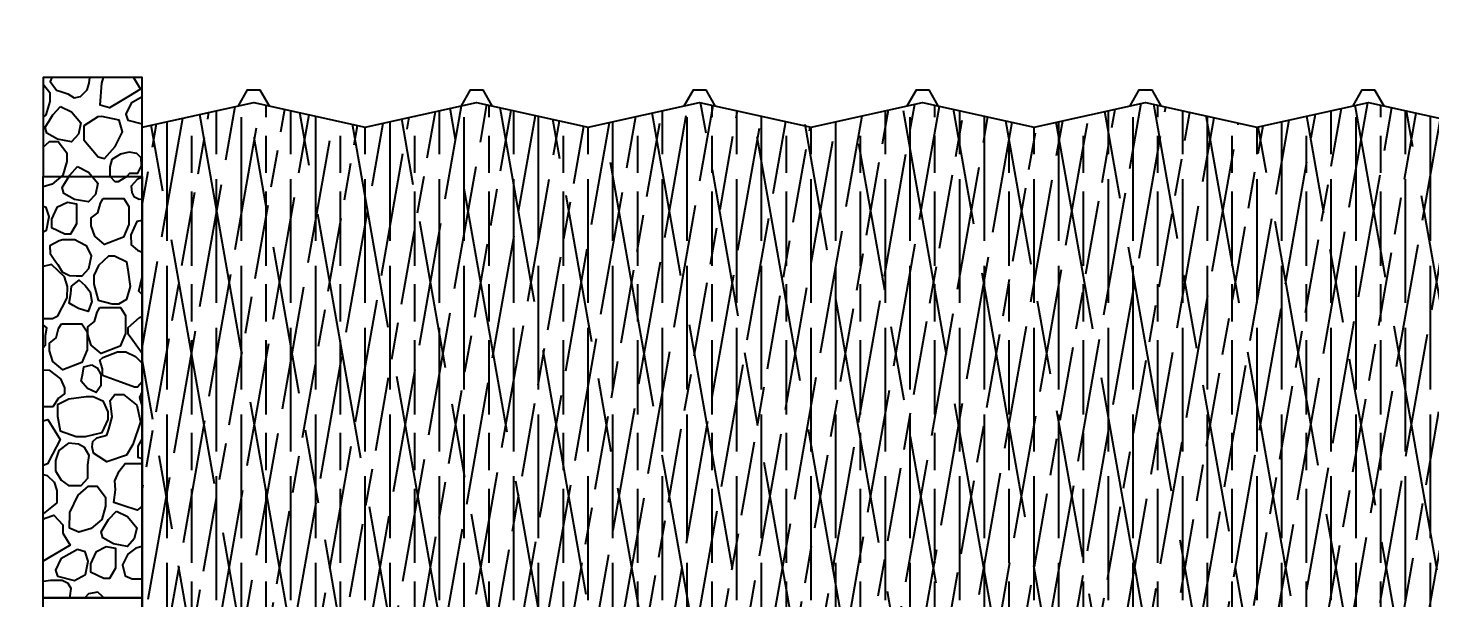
# Model space of a CAD drawing. Header units: millimetres. Extents: x -251401 to 377140, y -30451 to 275830.
# Drawn here: x 353983 to 359643, y 959 to 3260 of the extents above; entities that cross this region are included whole.
import ezdxf

# ---------------------------------------------------------------- set-up
doc = ezdxf.new("R2010")
doc.units = ezdxf.units.MM
for name, color, linetype in [('0-S8', 8, 'Continuous'), ('A-DIMENSIONS', 30, 'Continuous'), ('A-WALL', 4, 'Continuous')]:
    doc.layers.add(name, color=color, linetype=linetype)
doc.styles.add('LEROY', font='simplex.shx')
doc.dimstyles.new('DIM100', dxfattribs={"dimscale": 0, "dimtxt": 220, "dimasz": 180, "dimexe": 220, "dimexo": 250, "dimgap": 1, "dimtad": 1, "dimtoh": 1, "dimlfac": 0.001, "dimzin": 1, "dimdsep": 46, "dimtxsty": 'LEROY', "dimblk1": 'ORIGIN', "dimblk2": 'ORIGIN', "dimsah": 1, "dimcen": 0.18, "dimclrd": 30, "dimclre": 30, "dimclrt": 7, "dimazin": 0, "dimtfac": 1, "dimtix": 1, "dimtmove": 1, "dimatfit": 3, "dimfxl": 1, "dimtvp": 1, "dimtolj": 2, "dimtzin": 0, "dimarcsym": 0})

# ---------------------------------------------------------------- blocks, each defined once
blk = doc.blocks.new('24GH14H14H')
at = {"layer": '0-S8', "color": 8}
for points in [[(-264.4, 1758.1), (-237.8, 1723.5), (-237.8, 1688.2), (-253.1, 1633.6), (-264.4, 1624.2)], [(-229.4, 1784.2), (-236.2, 1768.2), (-210.2, 1733.5), (-192.9, 1727.7), (-164.8, 1718.4), (-138.9, 1702.7), (-113.9, 1707.5), (-86.9, 1734.5), (-79.2, 1761.4), (-76.3, 1784.2)], [(100.7, 1784.2), (128.8, 1737.4), (79.5, 1707.8), (46.5, 1688.1), (4.1, 1662.6), (-33.6, 1673.2), (-28, 1761.5), (-20.9, 1784.2)], [(135.6, 1706.4), (90.7, 1681.5), (69.3, 1636.2), (78.1, 1612.2), (135.6, 1597.3)], [(-264.4, 1502.6), (-238.6, 1525.5), (-204, 1525.5), (-169.4, 1480.5), (-169.4, 1445.2), (-184.7, 1390.5), (-228.1, 1354.4), (-264.4, 1343.7)], [(135.6, 1381.6), (115.1, 1373.1), (91.5, 1346.4), (93.7, 1319.7), (102.1, 1304.5), (122.7, 1293.1), (135.6, 1294.3)], [(-264.4, 1160.8), (-250.5, 1168), (-240.4, 1222.8), (-252.4, 1260), (-264.4, 1263.7)], [(135.6, 1207.1), (114.2, 1203.1), (90, 1149.9), (91.2, 1109.3), (116.6, 1086.9), (135.6, 1080)], [(-264.4, 811.1), (-255.2, 811.1), (-226.2, 811.1), (-205.3, 822.4), (-187.5, 855.4), (-167.4, 894.8), (-165.8, 940.7), (-177.9, 980.2), (-202, 1002.7), (-230.6, 1029.4), (-264.4, 1021.2)], [(135.6, 908.1), (121.2, 921.8), (135.6, 978.3)], [(135.6, 670.1), (118.2, 694.2), (97.7, 722.6), (78.7, 748.9), (78.7, 774.7), (125, 815.5), (135.6, 819.4)], [(-264.4, 695), (-254.4, 705.6), (-254.4, 742.5), (-250, 774.3), (-264.4, 786.1)], [(135.6, 555.5), (116.6, 534.4), (104.5, 534.4), (49.7, 554.3), (-24.9, 581.5), (-24.9, 607.7), (-35, 643.2), (-23.5, 654.7), (35.5, 677.4), (69.7, 677.4), (108.8, 657.5), (135.6, 630.7)], [(-264.4, 603.9), (-240.7, 602.3), (-193.9, 568.5), (-178.8, 531.8), (-178.8, 507.3), (-201.8, 489.3), (-224.9, 454.7), (-264.4, 454.7)], [(135.6, 460.2), (126, 492.7), (135.6, 513.7)], [(-264.4, 397.9), (-246.1, 404), (-216.9, 357.7), (-195.4, 323.7), (-226.6, 263.3), (-246.2, 225.5), (-264.4, 217.7)], [(135.6, 327.6), (117.2, 295.5), (117.2, 251.1), (135.6, 246.2)], [(-264.4, 181.7), (-248.8, 178.4), (-219.9, 151), (-209.8, 117.8), (-209.8, 68), (-244.5, 39.8), (-264.4, 23.6)], [(135.6, 58.8), (132.9, 51.1), (114.9, 38.2), (56.9, 56.9), (21.1, 68.3), (27.5, 119.9), (24.6, 156.5), (42.5, 195.1), (66.9, 226), (94.2, 226), (135.6, 226)], [(-264.4, -0.6), (-256, 5.3), (-221.4, 18.2), (-184.4, -22), (-184.4, -54.9), (-155.5, -103.1), (-204.8, -132.7), (-237.7, -152.5), (-264.4, -168.5)], [(135.6, -108.9), (109.5, -115.6), (78, -139.5), (56.6, -182.3), (66.7, -227), (95.1, -239.6), (135.4, -239.6), (135.6, -239.2)], [(-157.1, -315.8), (-155.1, -308.7), (-151.2, -277.9), (-162.8, -257.7), (-187.8, -246.1), (-234.1, -246.1), (-263, -250), (-264.4, -250.8)], [(-19.2, -315.8), (-24.8, -310.7), (-43.7, -293.5), (-81.7, -300.1), (-95.6, -315.8)]]:
    blk.add_lwpolyline(points, dxfattribs=at)
for points in [[(-194.2, 1667.7), (-149.7, 1645.4), (-112.3, 1600.9), (-121.8, 1555.5), (-149.7, 1525.3), (-205.9, 1535), (-249.1, 1559.7), (-255.8, 1584.1), (-241.6, 1607.3), (-225.5, 1633.7)], [(-43.7, 1626.1), (-100.7, 1589.7), (-100.7, 1532.8), (-42.7, 1464), (-17.3, 1457.5), (26.9, 1506.5), (56.6, 1564.5), (42.1, 1612.1), (-27, 1626.6)], [(47.2, 1475.3), (12.9, 1453.2), (4.5, 1424.2), (4.5, 1386.8), (25.1, 1364.7), (40.3, 1364.7), (75.4, 1386.1), (85.3, 1398.3), (117.4, 1398.3), (132.6, 1428), (131.9, 1460), (114.3, 1477.6), (82.3, 1482.9)], [(-125.8, 1424.6), (-81.3, 1402.3), (-43.9, 1357.8), (-53.4, 1312.5), (-81.3, 1282.3), (-137.5, 1292), (-180.7, 1316.7), (-187.4, 1341), (-173.2, 1364.2), (-157.1, 1390.7)], [(-166.7, 1280.1), (-208.9, 1259.3), (-231, 1212.1), (-231, 1179.4), (-176.8, 1153.6), (-152.8, 1153.6), (-128.3, 1195.7), (-128.3, 1243.6), (-128.3, 1273.2)], [(-21.7, 1295.7), (61, 1295.7), (81.6, 1263.3), (81.6, 1190.9), (60.3, 1140.3), (-16.3, 1109.7), (-56.4, 1144), (-70.3, 1186.3), (-70.3, 1218.3), (-43.3, 1238.7), (-33.1, 1276.7)], [(-199.7, 1125.1), (-237.3, 1105.1), (-235.8, 1074), (-217.2, 1045.5), (-205.7, 1029.9), (-187.1, 1000.4), (-158.6, 984.9), (-131, 983.8), (-106.4, 983.8), (-79.9, 1013.9), (-69.8, 1064.5), (-87.4, 1103.6), (-121.5, 1121.6), (-136.3, 1129.5), (-185.6, 1129.5)], [(-0.8, 1062.6), (-41.4, 1025.8), (-60.4, 985.2), (-60.4, 949.6), (-52.2, 920.5), (-42.7, 885.6), (13.8, 871), (41.8, 871), (73.5, 890), (88.1, 941.4), (79.2, 1008.6), (72.9, 1038.5), (24, 1063.8)], [(-149.9, 942.7), (-118.8, 966.8), (-94.7, 944.6), (-74.4, 918.6), (-68, 880.5), (-82, 839.3), (-121.1, 852.5), (-143, 864.6), (-158.8, 873.4), (-153.1, 912.8)], [(-35.3, 855.8), (47.4, 855.8), (68.1, 823.4), (68.1, 751), (46.8, 700.4), (-29.8, 669.8), (-70, 704.1), (-83.8, 746.4), (-83.8, 778.4), (-56.8, 798.9), (-46.6, 836.8)], [(-190.5, 789.9), (-107.8, 789.9), (-87.1, 757.4), (-87.1, 685.1), (-108.5, 634.5), (-185.1, 603.9), (-225.2, 638.1), (-239.1, 680.4), (-239.1, 712.5), (-212.1, 732.9), (-201.9, 770.8)], [(-68.1, 624.6), (-46.1, 612.5), (-31.4, 585.8), (-31.4, 540.3), (-49.8, 513), (-85.9, 529.3), (-110.5, 558.1), (-104.3, 591.1), (-99.5, 616.3)], [(-160.7, 485.6), (-206.1, 463.2), (-206.1, 417.9), (-195.3, 358.1), (-130.5, 335.1), (-93, 335.1), (-26.7, 350.9), (-2.2, 404.2), (-2.2, 435.2), (-21, 476.9), (-62, 495.6), (-90.8, 495.6)], [(-67.1, 293.9), (-63.6, 314.4), (-47.2, 329.3), (-7.5, 341), (1.4, 364.8), (14.3, 415.2), (5.8, 481), (24.5, 504.8), (60.3, 504.8), (113.6, 461.2), (128.4, 394.8), (98.3, 303.5), (72.2, 259.8), (-6.7, 232.6), (-37.9, 253), (-61.6, 268.5)], [(-161.9, 308.2), (-200.7, 278.6), (-215, 238.7), (-215, 197), (-191.6, 158.9), (-161.9, 137.8), (-111.2, 137.8), (-83.8, 167.4), (-83.8, 221), (-78.1, 258.6), (-97.5, 291.1), (-122, 304.2)], [(-156.8, 28.4), (-123.3, 97.9), (-81.5, 134.8), (-46.9, 134.8), (-12.3, 89.8), (-12.3, 54.5), (-27.6, -0.1), (-71, -36.3), (-120, -50.7), (-157.8, -34.7)], [(31.3, 33.9), (75.8, 11.7), (113.2, -32.9), (103.7, -78.2), (75.8, -108.4), (19.6, -98.7), (-23.6, -74), (-30.3, -49.6), (-16.1, -26.4), (0, 0)], [(-9.6, -110.6), (-51.8, -131.3), (-73.9, -178.6), (-73.9, -211.3), (-19.7, -237.1), (4.3, -237.1), (28.8, -194.9), (28.8, -147.1), (28.8, -117.5)], [(-125.5, -121.3), (-193.6, -159), (-215, -204.4), (-206.2, -228.3), (-138.1, -245.9), (-93.4, -222.6), (-83.3, -167.9), (-95.3, -130.7)]]:
    blk.add_lwpolyline(points, close=True, dxfattribs=at)
blk = doc.blocks.new('USER ARROW 100')
at = {"layer": 'A-DIMENSIONS'}
for q in [(-200, 0), (200, 0)]:
    blk.add_line((0, 0), q, dxfattribs=at)
for points in [[(0, 0), (0, 200)], [(0, 0), (0, -200)]]:
    blk.add_lwpolyline(points, dxfattribs=at)
blk.add_circle((0, 0), 90, dxfattribs=at)
blk = doc.blocks.new('*D191')
at = {"layer": 'A-DIMENSIONS', "color": 30, "transparency": 16777216}
for p, q in [((353794.5, 3059.9), (350433, 3059.9)), ((350433, -2939.1), (350433, 3058.9)), ((353794.5, -2940.1), (350433, -2940.1))]:
    blk.add_line(p, q, dxfattribs=at)
at = {"layer": 'Defpoints', "color": 0, "transparency": 16777216}
for p in [(350433, 3059.9), (354044.5, 3059.9), (354044.5, -2940.1)]:
    blk.add_point(p, dxfattribs=at)
at = {"layer": 'A-DIMENSIONS', "color": 30, "transparency": 16777216}
for p, rotation in [((350433, 3059.9), 90), ((350433, -2940.1), 270)]:
    blk.add_blockref('USER ARROW 100', p, dxfattribs=dict(at, rotation=rotation))
at = {"layer": 'A-DIMENSIONS', "color": 7, "transparency": 16777216, "insert": (350223, 59.9), "char_height": 220, "attachment_point": 5, "rotation": 90, "style": 'LEROY'}
blk.add_mtext('\\A2;6.00 METERS', dxfattribs=at)
blk = doc.blocks.new('*D195')
at = {"layer": 'A-DIMENSIONS', "color": 30, "transparency": 16777216}
for p, q in [((353794.5, 3059.9), (350933, 3059.9)), ((350933, 3058.9), (350933, 160.9)), ((353794.5, 159.9), (350933, 159.9))]:
    blk.add_line(p, q, dxfattribs=at)
at = {"layer": 'Defpoints', "color": 0, "transparency": 16777216}
for p in [(354044.5, 3059.9), (350933, 159.9), (354044.5, 159.9)]:
    blk.add_point(p, dxfattribs=at)
at = {"layer": 'A-DIMENSIONS', "color": 30, "transparency": 16777216}
for p, rotation in [((350933, 3059.9), 90), ((350933, 159.9), 270)]:
    blk.add_blockref('USER ARROW 100', p, dxfattribs=dict(at, rotation=rotation))
at = {"layer": 'A-DIMENSIONS', "color": 7, "transparency": 16777216, "insert": (350723, 1609.9), "char_height": 220, "attachment_point": 5, "rotation": 90, "style": 'LEROY'}
blk.add_mtext('\\A2;2.90', dxfattribs=at)

msp = doc.modelspace()

# ---------------------------------------------------------------- hatches: boundary and pattern name
at = {"layer": '0-S8'}
h = msp.add_hatch(dxfattribs=at)
h.set_pattern_fill('GOST_WOOD', color=8, scale=100, angle=10)
h.set_pattern_definition([(100, (330411.45, -1143.9), (590.885, 104.189), [1000, -200]), (100, (330643.14, -1306.1), (590.885, 104.189), [600, -150, 300, -150]), (100, (330892.2, -1566.83), (590.885, 104.189), [1000, -200])])
edge = h.paths.add_edge_path()
edge.add_line((354894.5, 2959.856), (354444.5, 2859.856))
edge.add_line((354444.5, 2859.856), (354444.5, 159.856))
edge.add_line((354444.5, 159.856), (361644.5, 159.856))
edge.add_line((361644.5, 159.856), (361644.5, 2859.856))
edge.add_arc((361194.5, 1897.356), 1062.5, 64.942385, 90)
edge.add_line((361194.5, 2959.856), (360744.5, 2859.856))
edge.add_line((360744.5, 2859.856), (360294.5, 2959.856))
edge.add_line((360294.5, 2959.856), (359844.5, 2859.856))
edge.add_line((359844.5, 2859.856), (359394.5, 2959.856))
edge.add_line((359394.5, 2959.856), (358944.5, 2859.856))
edge.add_line((358944.5, 2859.856), (358494.5, 2959.856))
edge.add_line((358494.5, 2959.856), (358044.5, 2859.856))
edge.add_line((358044.5, 2859.856), (357594.5, 2959.856))
edge.add_arc((357594.5, 1897.356), 1062.5, 90, 115.057615)
edge.add_arc((356694.5, 1897.356), 1062.5, 64.942385, 90)
edge.add_line((356694.5, 2959.856), (356244.5, 2859.856))
edge.add_line((356244.5, 2859.856), (355794.5, 2959.856))
edge.add_line((355794.5, 2959.856), (355344.5, 2859.856))
edge.add_line((355344.5, 2859.856), (354894.5, 2959.856))
h = msp.add_hatch(dxfattribs=at)
h.set_pattern_fill('GOST_WOOD', color=8, scale=50, angle=350)
h.set_pattern_definition([(80, (344044.5, 0), (295.4423, -52.0945), [500, -100]), (80, (344125.62, -115.85), (295.4423, -52.0945), [300, -75, 150, -75]), (80, (344198.05, -280.93), (295.4423, -52.0945), [500, -100])])
h.paths.add_polyline_path([(354444.5, 2859.856), (354894.5, 2959.856), (355344.5, 2859.856), (355794.5, 2959.856), (356244.5, 2859.856), (356694.5, 2959.856), (357144.5, 2859.856), (357594.5, 2959.856), (358044.5, 2859.856), (358494.5, 2959.856), (358944.5, 2859.856), (359394.5, 2959.856), (359844.5, 2859.856), (360294.5, 2959.856), (360744.5, 2859.856), (361194.5, 2959.856), (361644.5, 2859.856), (361644.5, 159.856), (354444.5, 159.856)])
h = msp.add_hatch(dxfattribs=at)
h.set_pattern_fill('GOST_WOOD', color=8, scale=50)
h.set_pattern_definition([(90, (344044.5, 0), (300, -2e-14), [500, -100]), (90, (344144.5, -100), (300, -2e-14), [300, -75, 150, -75]), (90, (344244.5, -250), (300, -2e-14), [500, -100])])
h.paths.add_polyline_path([(354894.5, 2959.856), (354444.5, 2859.856), (354444.5, 159.856), (361644.5, 159.856), (361644.5, 2859.856), (361194.5, 2959.856), (360744.5, 2859.856), (360294.5, 2959.856), (359844.5, 2859.856), (359394.5, 2959.856), (358944.5, 2859.856), (358494.5, 2959.856), (358044.5, 2859.856), (357594.5, 2959.856), (357144.5, 2859.856), (356694.5, 2959.856), (356244.5, 2859.856), (355794.5, 2959.856), (355344.5, 2859.856)])

# ---------------------------------------------------------------- linework, layer by layer
at = {"layer": '0-S8', "color": 8}
for points in [[(354832.704, 2946.124), (354869.5, 3009.856), (354919.5, 3009.856), (354956.296, 2946.124)], [(355732.704, 2946.124), (355769.5, 3009.856), (355819.5, 3009.856), (355856.296, 2946.124)], [(356632.704, 2946.124), (356669.5, 3009.856), (356719.5, 3009.856), (356756.296, 2946.124)], [(357532.704, 2946.124), (357569.5, 3009.856), (357619.5, 3009.856), (357656.296, 2946.124)], [(358432.704, 2946.124), (358469.5, 3009.856), (358519.5, 3009.856), (358556.296, 2946.124)], [(359332.704, 2946.124), (359369.5, 3009.856), (359419.5, 3009.856), (359456.296, 2946.124)]]:
    msp.add_lwpolyline(points, dxfattribs=at)
at = {"layer": 'A-WALL'}
for points in [[(354044.5, 2659.856), (354444.5, 2659.856), (354444.5, 3059.856), (354044.5, 3059.856)], [(354044.5, 2659.856), (354444.5, 2659.856), (354444.5, 959.856), (354044.5, 959.856)], [(354044.5, 959.856), (354444.5, 959.856), (354444.5, 159.856), (361644.5, 159.856), (361644.5, 959.856), (362044.5, 959.856), (362044.5, -2940.144), (354044.5, -2940.144)]]:
    msp.add_lwpolyline(points, close=True, dxfattribs=at)
at = {"layer": 'A-WALL', "color": 3}
msp.add_lwpolyline([(354444.5, 2859.856), (354894.5, 2959.856), (355344.5, 2859.856), (355794.5, 2959.856), (356244.5, 2859.856), (356694.5, 2959.856), (357144.5, 2859.856), (357594.5, 2959.856), (358044.5, 2859.856), (358494.5, 2959.856), (358944.5, 2859.856), (359394.5, 2959.856), (359844.5, 2859.856), (360294.5, 2959.856), (360744.5, 2859.856), (361194.5, 2959.856), (361644.5, 2859.856), (361644.5, 159.856), (354444.5, 159.856)], close=True, dxfattribs=at)

# ---------------------------------------------------------------- block references
at = {"layer": 'A-WALL'}
msp.add_blockref('24GH14H14H', (354308.889, 1275.69), dxfattribs=at)

# ---------------------------------------------------------------- dimensions: what is measured, and where the dimension line sits
at = {"layer": 'A-DIMENSIONS'}
dim = msp.add_linear_dim(base=(350433, 3059.856), p1=(354044.5, -2940.144), p2=(354044.5, 3059.856), angle=90, text='<> METERS', dimstyle='DIM100', override={"dimscale": 1, "dimasz": 1, "dimexe": 0, "dimgap": 100, "dimblk1": 'USER ARROW 100', "dimblk2": 'USER ARROW 100', "dimlwd": 65535, "dimlwe": 65535}, dxfattribs=at)
dim.commit()
dim.dimension.update_dxf_attribs({"geometry": '*D191', "text_midpoint": (350223, 59.856)})
dim = msp.add_linear_dim(base=(350933, 159.856), p1=(354044.5, 3059.856), p2=(354044.5, 159.856), angle=270, dimstyle='DIM100', override={"dimscale": 1, "dimasz": 1, "dimexe": 0, "dimgap": 100, "dimblk1": 'USER ARROW 100', "dimblk2": 'USER ARROW 100', "dimlwd": 65535, "dimlwe": 65535}, dxfattribs=at)
dim.commit()
dim.dimension.update_dxf_attribs({"geometry": '*D195', "text_midpoint": (350723, 1609.856)})

doc.saveas('drawing.dxf')
